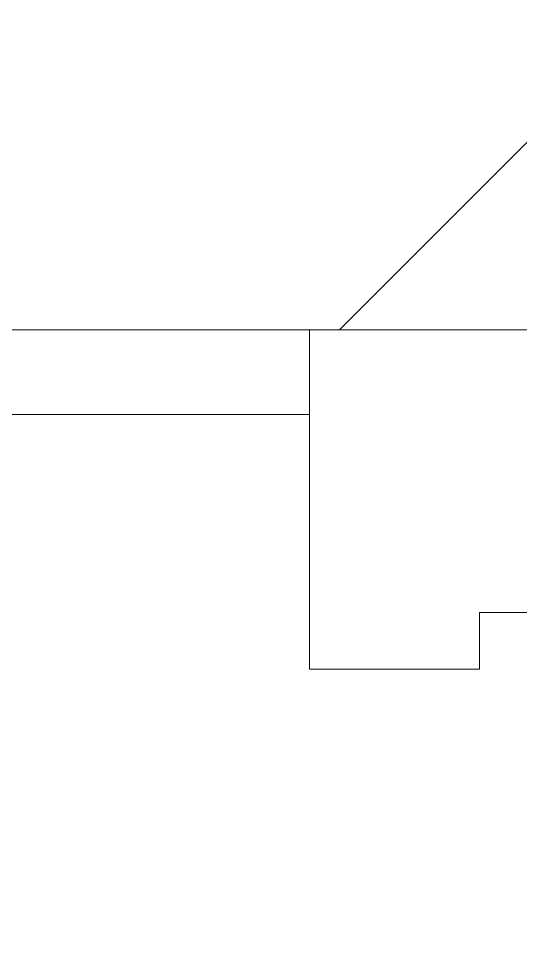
# Model space of a CAD drawing. Header units: millimetres. Extents: x -213547 to 415037, y -3642 to 106956.
# Drawn here: x 38693.3 to 38781.9, y 102052.3 to 102216.3 of the extents above; entities that cross this region are included whole.
import ezdxf

# ---------------------------------------------------------------- set-up
doc = ezdxf.new("R2010")
doc.units = ezdxf.units.MM
doc.layers.add('A-DOOR-1', color=7, linetype='Continuous', lineweight=5, true_color=0xc0c0c0)
doc.layers.add('A-DOOR-FRAM-1', color=7, linetype='Continuous', lineweight=5, true_color=0xc0c0c0)
doc.layers.add('I-WALL', color=7, linetype='Continuous', lineweight=5)
doc.layers.get('A-DOOR-1').off()

# ---------------------------------------------------------------- blocks, each defined once
blk = doc.blocks.new('110_Дверь_СКБ_2Ст - Д-1 Лестничная клетка EIS60-V94-Объем проектирования 1 этажа')
at = {"layer": 'A-DOOR-FRAM-1'}
for p, q in [((-687.5, 110), (-687.5, 30)), ((-637.5, 60), (-637.5, 110)), ((-627.5, 60), (-637.5, 60)), ((-627.5, 30), (-627.5, 60)), ((-687.5, 30), (-627.5, 30)), ((-672.5, 30), (-687.5, 30)), ((-687.5, 30), (-687.5, -110)), ((-672.5, -110), (-672.5, 30))]:
    blk.add_line(p, q, dxfattribs=at)
blk = doc.blocks.new('1floor')
at = {"layer": 'I-WALL'}
h = blk.add_hatch(dxfattribs=at)
h.set_pattern_fill('FP_1', color=256, style=0, pattern_type=2)
h.set_pattern_definition([(45, (0, 0), (-114.04925, 114.04925), []), (45, (114.05, 0), (-114.04925, 114.04925), [201.612, -40.322, 6.706, -33.617])])
h.paths.add_polyline_path([(38760, 10450), (38757.91, 12125), (38540, 12125), (38540, 10450)])
h.paths.add_polyline_path([(38540, 13525), (38760, 13525), (38760, 21575.28), (38540, 21575.28), (38540, 14832.47)])
h.paths.add_polyline_path([(38680, 22975.28), (38760, 22975.28), (38760, 23420.28), (38540, 23420.28), (38540, 22975.28)])
at = {"layer": 'A-DOOR-1', "rotation": 269.9999999999999}
blk.add_blockref('110_Дверь_СКБ_2Ст - Д-1 Лестничная клетка EIS60-V94-Объем проектирования 1 этажа', (38650, 22287.78), dxfattribs=at)

msp = doc.modelspace()

# ---------------------------------------------------------------- block references
msp.add_blockref('1floor', (64.7, 79186.05))

doc.saveas('drawing.dxf')
